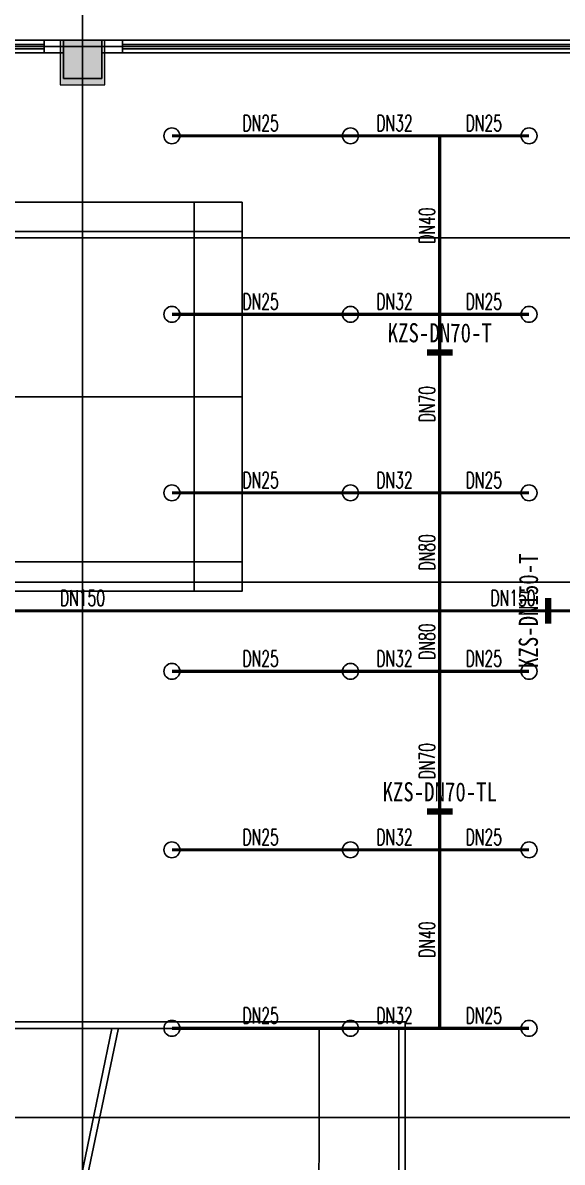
# Model space of a CAD drawing. Extents: x 817814 to 953178, y -139555 to 106956.
# Drawn here: x 890356 to 898813, y -89671 to -71797 of the extents above; entities that cross this region are included whole.
import ezdxf
from ezdxf.enums import TextEntityAlignment as Align

# ---------------------------------------------------------------- set-up
doc = ezdxf.new("R2010")
doc.units = 0
doc.header["$LTSCALE"] = 1000
doc.header["$MEASUREMENT"] = 0
doc.linetypes.add('DOTE', pattern=[2.42, 2, -0.2, 0.02, -0.2])
doc.layers.add('15101', color=5, linetype='Continuous', lineweight=18)
for name, color, linetype in [('COLUMN', 2, 'Continuous'), ('DOTE', 8, 'Continuous'), ('P-SPRN-IDEN', 4, 'Continuous'), ('P-SPRN-NAZL', 3, 'Continuous'), ('P-SPRN-PIPE', 6, 'Continuous'), ('PUB_HATCH', 8, 'Continuous'), ('WALL', 2, 'Continuous'), ('WINDOW', 4, 'Continuous'), ('体育场地', 136, 'Continuous'), ('体育设施', 7, 'Continuous'), ('抗震支吊架', 2, 'Continuous'), ('面积线', 3, 'Continuous')]:
    doc.layers.add(name, color=color, linetype=linetype)
doc.layers.add('建筑底图', color=6, linetype='Continuous', plot=False)
doc.styles.add('_TWT_PIPEDN', font='simplex.shx', dxfattribs={"width": 0.8, "height": 3.5, "bigfont": 'gbcbig.shx'})
doc.styles.add('kzcad', font='', dxfattribs={"width": 0.8})
doc.styles.get('kzcad').set_extended_font_data('SimSun')

# ---------------------------------------------------------------- blocks, each defined once
blk = doc.blocks.new('HSDZHSHYAEJ')
at = {"layer": 'DOTE', "color": 0, "linetype": 'DOTE', "ltscale": 3}
blk.add_line((9324584, 5282425), (9317920, 5282425), dxfattribs=at)
at = {"layer": '体育场地', "color": 0}
for p, q in [((9318746, 5289125), (9318746, 5275725)), ((9321336, 5289125), (9321336, 5275725)), ((9323926, 5289125), (9323926, 5275725)), ((9324386, 5288375), (9318286, 5288375)), ((9324386, 5284405), (9318286, 5284405)), ((9324386, 5280445), (9318286, 5280445)), ((9324386, 5276475), (9318286, 5276475))]:
    blk.add_line(p, q, dxfattribs=at)
blk.add_lwpolyline([(9318286, 5275725), (9318286, 5289125), (9324386, 5289125), (9324386, 5275725)], close=True, dxfattribs=at)
blk = doc.blocks.new('zhuzi')
at = {"layer": '15101'}
h = blk.add_hatch(color=256, dxfattribs=at)
h.dxf.hatch_style = 1
h.paths.add_polyline_path([(50957, 5262), (51657, 5262), (51657, 5962), (50957, 5962)])
h.paths.add_polyline_path([(42757, 5162), (43557, 5162), (43557, 5962), (42757, 5962)])
h.paths.add_polyline_path([(34407, 5262), (35107, 5262), (35107, 5962), (34407, 5962)])
h.paths.add_polyline_path([(26007, 5262), (26707, 5262), (26707, 5962), (26007, 5962)])
h.paths.add_polyline_path([(17857, 5162), (18657, 5162), (18657, 5962), (17857, 5962)])
h.paths.add_polyline_path([(59457, 2362), (60057, 2362), (60057, 2962), (59457, 2962)])
h.paths.add_polyline_path([(51057, 2362), (51657, 2362), (51657, 2962), (51057, 2962)])
h.paths.add_polyline_path([(17857, 2362), (18457, 2362), (18457, 2962), (17857, 2962)])
h.paths.add_polyline_path([(9457, 2362), (10057, 2362), (10057, 2962), (9457, 2962)])
h.paths.add_polyline_path([(59457, -2838), (60057, -2838), (60057, -2238), (59457, -2238)])
h.paths.add_polyline_path([(50957, -2888), (51657, -2888), (51657, -2188), (50957, -2188)])
h.paths.add_polyline_path([(42757, -2938), (43557, -2938), (43557, -2138), (42757, -2138)])
h.paths.add_polyline_path([(17857, -2938), (18657, -2938), (18657, -2138), (17857, -2138)])
h.paths.add_polyline_path([(9457, -2838), (10057, -2838), (10057, -2238), (9457, -2238)])
h.paths.add_polyline_path([(59457, -11238), (60057, -11238), (60057, -10638), (59457, -10638)])
h.paths.add_polyline_path([(50957, -11288), (51657, -11288), (51657, -10588), (50957, -10588)])
h.paths.add_polyline_path([(42757, -11338), (43557, -11338), (43557, -10538), (42757, -10538)])
h.paths.add_polyline_path([(17857, -11338), (18657, -11338), (18657, -10538), (17857, -10538)])
h.paths.add_polyline_path([(9457, -11238), (10057, -11238), (10057, -10638), (9457, -10638)])
h.paths.add_polyline_path([(5257, -11238), (5857, -11238), (5857, -10638), (5257, -10638)])
h.paths.add_polyline_path([(59457, -19638), (60057, -19638), (60057, -19038), (59457, -19038)])
h.paths.add_polyline_path([(50957, -19688), (51657, -19688), (51657, -18988), (50957, -18988)])
h.paths.add_polyline_path([(42757, -19738), (43557, -19738), (43557, -18938), (42757, -18938)])
h.paths.add_polyline_path([(17857, -19738), (18657, -19738), (18657, -18938), (17857, -18938)])
h.paths.add_polyline_path([(9457, -19638), (10057, -19638), (10057, -19038), (9457, -19038)])
h.paths.add_polyline_path([(5257, -19638), (5857, -19638), (5857, -19038), (5257, -19038)])
h.paths.add_polyline_path([(59457, -28038), (60057, -28038), (60057, -27438), (59457, -27438)])
h.paths.add_polyline_path([(50957, -28088), (51657, -28088), (51657, -27388), (50957, -27388)])
h.paths.add_polyline_path([(42757, -28138), (43557, -28138), (43557, -27338), (42757, -27338)])
h.paths.add_polyline_path([(17857, -28138), (18657, -28138), (18657, -27338), (17857, -27338)])
h.paths.add_polyline_path([(9457, -28038), (10057, -28038), (10057, -27438), (9457, -27438)])
h.paths.add_polyline_path([(5257, -28038), (5857, -28038), (5857, -27438), (5257, -27438)])
h.paths.add_polyline_path([(59457, -36438), (60057, -36438), (60057, -35838), (59457, -35838)])
h.paths.add_polyline_path([(50957, -36488), (51657, -36488), (51657, -35788), (50957, -35788)])
h.paths.add_polyline_path([(42757, -36538), (43557, -36538), (43557, -35738), (42757, -35738)])
h.paths.add_polyline_path([(17857, -36538), (18657, -36538), (18657, -35738), (17857, -35738)])
h.paths.add_polyline_path([(9457, -36438), (10057, -36438), (10057, -35838), (9457, -35838)])
h.paths.add_polyline_path([(5257, -36438), (5857, -36438), (5857, -35838), (5257, -35838)])
h.paths.add_polyline_path([(59457, -44838), (60057, -44838), (60057, -44238), (59457, -44238)])
h.paths.add_polyline_path([(50957, -44888), (51657, -44888), (51657, -44188), (50957, -44188)])
h.paths.add_polyline_path([(42757, -44938), (43557, -44938), (43557, -44138), (42757, -44138)])
h.paths.add_polyline_path([(17857, -44938), (18657, -44938), (18657, -44138), (17857, -44138)])
h.paths.add_polyline_path([(9457, -44838), (10057, -44838), (10057, -44238), (9457, -44238)])
h.paths.add_polyline_path([(59457, -50038), (60057, -50038), (60057, -49438), (59457, -49438)])
h.paths.add_polyline_path([(51057, -50038), (51657, -50038), (51657, -49438), (51057, -49438)])
h.paths.add_polyline_path([(17857, -50038), (18457, -50038), (18457, -49438), (17857, -49438)])
h.paths.add_polyline_path([(9457, -50038), (10057, -50038), (10057, -49438), (9457, -49438)])
h.paths.add_polyline_path([(50957, -53038), (51657, -53038), (51657, -52338), (50957, -52338)])
h.paths.add_polyline_path([(42757, -53038), (43557, -53038), (43557, -52238), (42757, -52238)])
h.paths.add_polyline_path([(34407, -53038), (35107, -53038), (35107, -52338), (34407, -52338)])
h.paths.add_polyline_path([(26007, -53038), (26707, -53038), (26707, -52338), (26007, -52338)])
h.paths.add_polyline_path([(17857, -53038), (18657, -53038), (18657, -52238), (17857, -52238)])
at = {"layer": '15101', "linetype": 'Continuous'}
blk.add_lwpolyline([(34407, 5262), (35107, 5262), (35107, 5962), (34407, 5962)], close=True, dxfattribs=at)
blk = doc.blocks.new('A$Cd0cbd1ce')
at = {"layer": '体育设施', "color": 0}
for p, q in [((100, 29000), (15100, 29000)), ((9399, 22767), (10698, 28980)), ((9470, 23537), (10600, 29000)), ((13850, 27050), (13850, 29000)), ((15100, 29000), (15100, 1000))]:
    blk.add_line(p, q, dxfattribs=at)
blk.add_lwpolyline([(15200, 29100), (15200, 900), (0, 900), (0, 29100)], close=True, dxfattribs=at)
blk.add_arc((7600, 27050), 6250, 180, 0, dxfattribs=at)
blk = doc.blocks.new('_FZH')
blk.add_lwpolyline([(-0.5, -0.5), (0.5, -0.5), (0.5, 0.5), (-0.5, 0.5)], close=True)
at = {"layer": 'PUB_HATCH'}
blk.add_solid([(-0.5, -0.5), (0.5, -0.5), (-0.5, 0.5), (0.5, 0.5)], dxfattribs=at)
blk = doc.blocks.new('$TCHSYS$WIN2D')
for p, q in [((-0.5, 0.5), (0.5, 0.5)), ((-0.5, 0.5), (-0.5, -0.5)), ((0.5, 0.5), (0.5, -0.5)), ((0.5, 0.1667), (-0.5, 0.1667)), ((0.5, -0.1667), (-0.5, -0.1667)), ((-0.5, -0.5), (0.5, -0.5))]:
    blk.add_line(p, q)
blk = doc.blocks.new('xdzcdxcvf')
at = {"layer": 'DOTE'}
for p, q in [((547421.4, 52467.1), (547421.4, 117010.8)), ((512626.4, 113837.7), (579032.5, 113837.7)), ((512626.4, 110837.7), (579032.5, 110837.7)), ((512626.4, 105437.7), (579032.5, 105437.7)), ((512626.4, 97037.7), (579032.5, 97037.7))]:
    blk.add_line(p, q, dxfattribs=at)
at = {"layer": 'WALL'}
for p, q in [((547121.4, 113937.7), (546821.5, 113937.7)), ((546821.5, 113937.7), (546821.5, 113737.7)), ((548046.5, 113937.7), (547721.4, 113937.7)), ((548046.5, 113737.7), (548046.5, 113937.7)), ((546821.5, 113737.7), (547121.4, 113737.7)), ((547721.4, 113737.7), (548046.5, 113737.7))]:
    blk.add_line(p, q, dxfattribs=at)
blk.add_blockref('zhuzi', (512664.2, 107975.3))
at = {"layer": 'COLUMN', "xscale": 600, "yscale": 600, "zscale": 600}
blk.add_blockref('_FZH', (547421.4, 113637.7), dxfattribs=at)
at = {"layer": 'WINDOW', "xscale": -7200, "yscale": 200, "zscale": -7200, "rotation": 180}
for p in [(543221.5, 113837.7), (551646.5, 113837.7)]:
    blk.add_blockref('$TCHSYS$WIN2D', p, dxfattribs=at)
at = {"layer": '体育设施', "color": 8}
blk.add_blockref('A$Cd0cbd1ce', (537281.4, 69437.7), dxfattribs=at)
at = {"layer": '面积线', "color": 8, "xscale": -1, "rotation": 270}
blk.add_blockref('HSDZHSHYAEJ', (-4739204, -9212991.1), dxfattribs=at)
blk = doc.blocks.new('$TwtSys$00000125')
blk.add_circle((0, 0, 0), 1)

msp = doc.modelspace()

# ---------------------------------------------------------------- linework, layer by layer
at = {"layer": 'P-SPRN-PIPE', "const_width": 50}
for points in [[(892693.4, -73570.5), (895493.4, -73570.5)], [(895493.4, -73570.5), (896893.4, -73570.5)], [(896893.4, -73570.5), (896893.4, -76370.5)], [(896893.4, -73570.5), (898293.4, -73570.5)], [(892693.4, -76370.5), (895493.4, -76370.5)], [(895493.4, -76370.5), (896893.4, -76370.5)], [(896893.4, -76370.5), (898293.4, -76370.5)], [(896893.4, -76370.5), (896893.4, -79170.5)], [(892693.4, -79170.5), (895493.4, -79170.5)], [(895493.4, -79170.5), (896893.4, -79170.5)], [(896893.4, -79170.5), (898293.4, -79170.5)], [(896893.4, -79170.5), (896893.4, -81020.5)], [(896893.4, -81020.5), (896893.4, -81970.5)], [(895493.4, -81970.5), (892693.4, -81970.5)], [(896893.4, -81970.5), (895493.4, -81970.5)], [(898293.4, -81970.5), (896893.4, -81970.5)], [(896893.4, -81970.5), (896893.4, -84770.5)], [(895493.4, -84770.5), (892693.4, -84770.5)], [(896893.4, -84770.5), (895493.4, -84770.5)], [(898293.4, -84770.5), (896893.4, -84770.5)], [(896893.4, -84770.5), (896893.4, -87570.5)], [(895493.4, -87570.5), (892693.4, -87570.5)], [(896893.4, -87570.5), (895493.4, -87570.5)], [(898293.4, -87570.5), (896893.4, -87570.5)]]:
    msp.add_lwpolyline(points, dxfattribs=at)
at = {"layer": 'P-SPRN-PIPE', "color": 2, "const_width": 50}
for points in [[(885693.4, -81020.5), (896893.4, -81020.5)], [(896893.4, -81020.5), (899193.4, -81020.5)]]:
    msp.add_lwpolyline(points, dxfattribs=at)
at = {"layer": '抗震支吊架', "color": 4, "const_width": 100}
for points in [[(896693.4, -76970.5), (897093.4, -76970.5)], [(898593.4, -81220.5), (898593.4, -80820.5)], [(896693.4, -84170.5), (897093.4, -84170.5)]]:
    msp.add_lwpolyline(points, dxfattribs=at)

# ---------------------------------------------------------------- block references
at = {"layer": 'P-SPRN-NAZL', "xscale": 125, "yscale": 125, "zscale": 125}
for p in [(892693.4, -73570.5), (895493.4, -73570.5), (898293.4, -73570.5), (892693.4, -76370.5), (895493.4, -76370.5), (898293.4, -76370.5), (892693.4, -79170.5), (895493.4, -79170.5), (898293.4, -79170.5), (892693.4, -81970.5), (895493.4, -81970.5), (898293.4, -81970.5), (892693.4, -84770.5), (895493.4, -84770.5), (898293.4, -84770.5), (892693.4, -87570.5), (895493.4, -87570.5), (898293.4, -87570.5)]:
    msp.add_blockref('$TwtSys$00000125', p, dxfattribs=at)
at = {"layer": '建筑底图'}
msp.add_blockref('xdzcdxcvf', (343872, -186008.2), dxfattribs=at)

# ---------------------------------------------------------------- texts
at = {"layer": 'P-SPRN-IDEN', "color": 251, "style": '_TWT_PIPEDN', "width": 0.64}
for s, p in [('DN25', (893800.1, -73495.5)), ('DN32', (895900.1, -73495.5)), ('DN25', (897300.1, -73495.5)), ('DN25', (893800.1, -76295.5)), ('DN32', (895900.1, -76295.5)), ('DN25', (897300.1, -76295.5)), ('DN25', (893800.1, -79095.5)), ('DN32', (895900.1, -79095.5)), ('DN25', (897300.1, -79095.5))]:
    msp.add_text(s, height=250, dxfattribs=at).set_placement(p)
for s, rotation, p in [('DN40', 90, (896818.4, -75263.9)), ('DN25', 0.00001, (893800.1, -81895.5)), ('DN32', 0.00001, (895900.1, -81895.5)), ('DN25', 0.00001, (897300.1, -81895.5)), ('DN25', 0.00001, (893800.1, -84695.5)), ('DN32', 0.00001, (895900.1, -84695.5)), ('DN25', 0.00001, (897300.1, -84695.5)), ('DN40', 90, (896818.4, -86463.9)), ('DN25', 0.00001, (893800.1, -87495.5)), ('DN32', 0.00001, (895900.1, -87495.5)), ('DN25', 0.00001, (897300.1, -87495.5))]:
    msp.add_text(s, height=250, rotation=rotation, dxfattribs=at).set_placement(p)
at = {"layer": 'P-SPRN-IDEN', "style": '_TWT_PIPEDN', "width": 0.64}
for s, p in [('DN70', (896818.4, -78063.9)), ('DN80', (896818.4, -80388.9)), ('DN80', (896818.4, -81788.9)), ('DN70', (896818.4, -83663.9))]:
    msp.add_text(s, height=250, rotation=90, dxfattribs=at).set_placement(p)
for p in [(890939.1, -80945.5), (897689.1, -80945.5)]:
    msp.add_text('DN150', height=250, dxfattribs=at).set_placement(p)
at = {"layer": '抗震支吊架', "color": 4, "style": 'kzcad', "width": 0.8}
for s, rotation, p in [('KZS-DN70-T', 359.88539, (896893.4, -76810.5)), ('KZS-DN150-T', 89.88539, (898433.4, -81020.5)), ('KZS-DN70-TL', 359.88539, (896893.4, -84010.5))]:
    msp.add_text(s, height=300, rotation=rotation, dxfattribs=at).set_placement(p, align=Align.CENTER)

doc.saveas('drawing.dxf')
